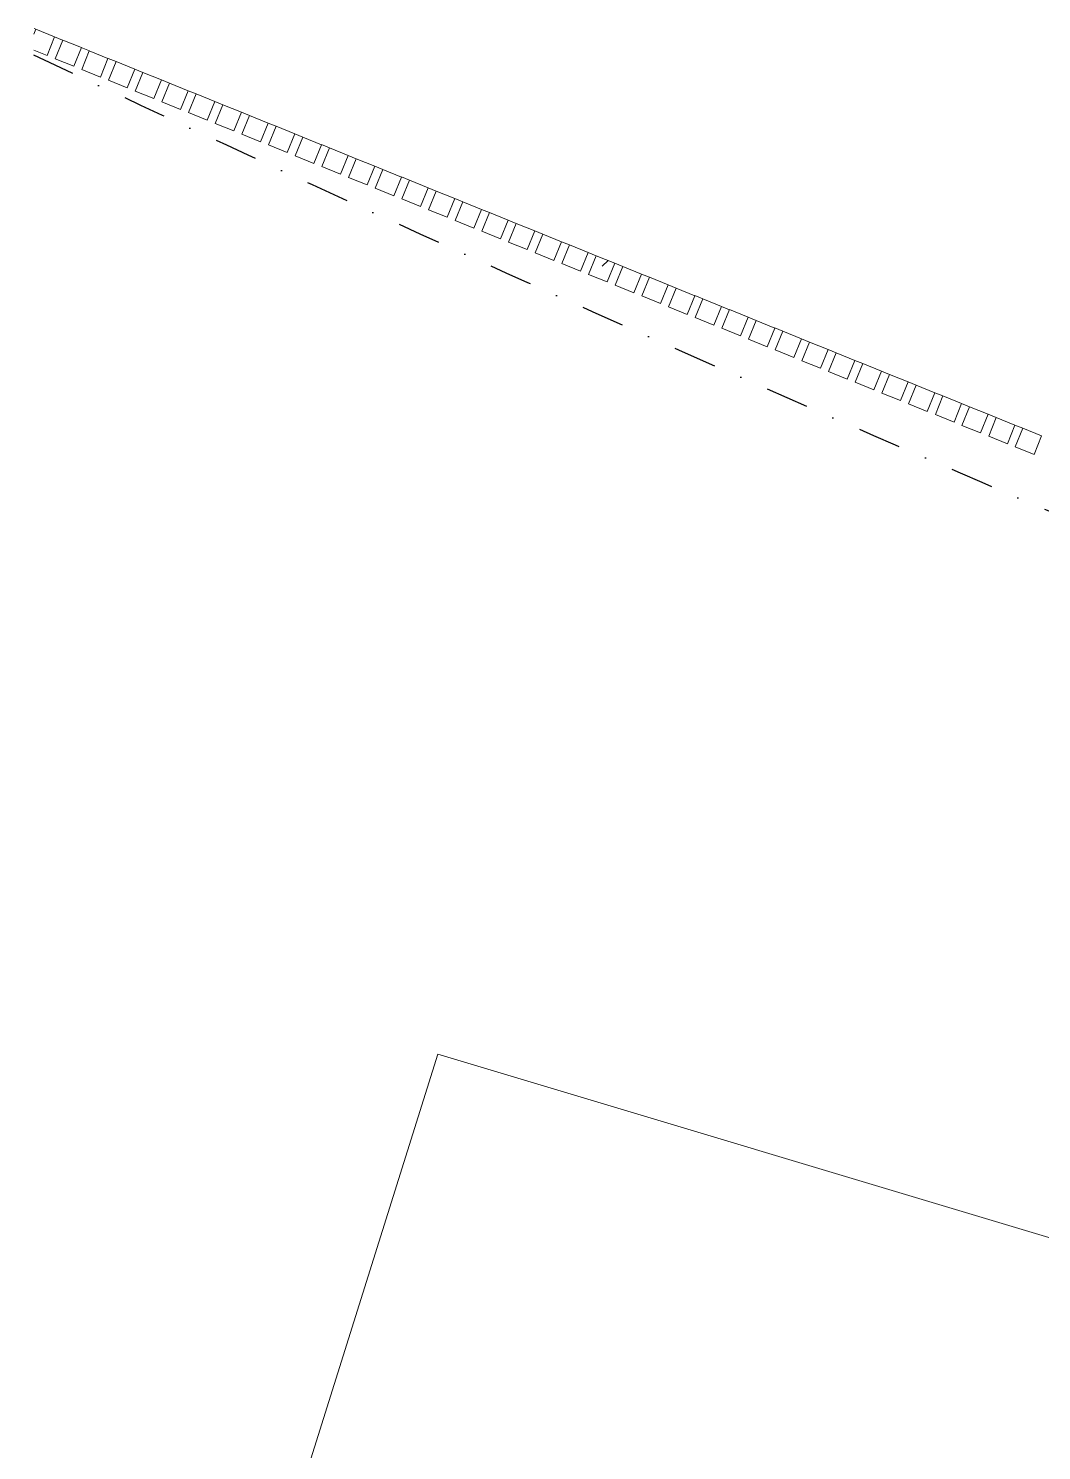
# Model space of a CAD drawing. Header units: millimetres. Extents: x -39027 to 364494, y -35256 to 94895.
# Drawn here: x 195450 to 197211, y 88041 to 90512 of the extents above; entities that cross this region are included whole.
import ezdxf

# ---------------------------------------------------------------- set-up
doc = ezdxf.new("R2010")
doc.units = ezdxf.units.MM
doc.header["$LTSCALE"] = 25
doc.linetypes.add('BG_Dash Dot 3mm', pattern=[7, 3, -2, 0, -2])
for name, color, linetype, lineweight in [('A-DETL-MBND', 4, 'Continuous', 13), ('A-GLAZ-CWMG', 3, 'Continuous', 5), ('C-PROP-LINE', 91, 'BG_Dash Dot 3mm', 25)]:
    doc.layers.add(name, color=color, linetype=linetype, lineweight=lineweight)

# ---------------------------------------------------------------- blocks, each defined once
blk = doc.blocks.new('Rectangular Mullion - 35mm Timber Batten_Black_-894194-PROPOSED ROOF PLAN')
at = {"layer": 'A-DETL-MBND', "lineweight": 5}
for p, q in [((-7.1, 17.5), (17.5, 17.5)), ((17.5, 17.5), (17.5, -17.5)), ((-17.5, -17.5), (-17.5, -8.2)), ((17.5, -17.5), (-17.5, -17.5))]:
    blk.add_line(p, q, dxfattribs=at)
blk = doc.blocks.new('Rectangular Mullion - 35mm Timber Batten_Black_-V232-PROPOSED ROOF PLAN')
at = {"layer": 'A-DETL-MBND', "lineweight": 5}
for p, q in [((-17.5, -17.5), (-17.5, 17.5)), ((-17.5, 17.5), (17.5, 17.5)), ((17.5, 17.5), (17.5, -17.5)), ((17.5, -17.5), (-17.5, -17.5))]:
    blk.add_line(p, q, dxfattribs=at)
blk = doc.blocks.new('Rectangular Mullion - 35mm Timber Batten_Black_-V233-PROPOSED ROOF PLAN')
at = {"layer": 'A-DETL-MBND', "lineweight": 5}
for p, q in [((-17.5, -17.5), (-17.5, 17.5)), ((-17.5, 17.5), (17.5, 17.5)), ((17.5, 17.5), (17.5, -17.5)), ((17.5, -17.5), (-17.5, -17.5))]:
    blk.add_line(p, q, dxfattribs=at)
blk = doc.blocks.new('Rectangular Mullion - 35mm Timber Batten_Black_-V234-PROPOSED ROOF PLAN')
at = {"layer": 'A-DETL-MBND', "lineweight": 5}
for p, q in [((-17.5, -17.5), (-17.5, 17.5)), ((-17.5, 17.5), (17.5, 17.5)), ((17.5, 17.5), (17.5, -17.5)), ((17.5, -17.5), (-17.5, -17.5))]:
    blk.add_line(p, q, dxfattribs=at)
blk = doc.blocks.new('Rectangular Mullion - 35mm Timber Batten_Black_-V235-PROPOSED ROOF PLAN')
at = {"layer": 'A-DETL-MBND', "lineweight": 5}
for p, q in [((-17.5, -17.5), (-17.5, 17.5)), ((-17.5, 17.5), (17.5, 17.5)), ((17.5, 17.5), (17.5, -17.5)), ((17.5, -17.5), (-17.5, -17.5))]:
    blk.add_line(p, q, dxfattribs=at)
blk = doc.blocks.new('Rectangular Mullion - 35mm Timber Batten_Black_-V236-PROPOSED ROOF PLAN')
at = {"layer": 'A-DETL-MBND', "lineweight": 5}
for p, q in [((-17.5, -17.5), (-17.5, 17.5)), ((-17.5, 17.5), (17.5, 17.5)), ((17.5, 17.5), (17.5, -17.5)), ((17.5, -17.5), (-17.5, -17.5))]:
    blk.add_line(p, q, dxfattribs=at)
blk = doc.blocks.new('Rectangular Mullion - 35mm Timber Batten_Black_-V237-PROPOSED ROOF PLAN')
at = {"layer": 'A-DETL-MBND', "lineweight": 5}
h = blk.add_hatch(dxfattribs=at)
h.set_pattern_fill('FP_95', color=256, style=0, pattern_type=2)
h.set_pattern_definition([(342.749, (43366.39, 12533.75), (-10691.93428, 3408.48681), [122.343, -12111.918]), (326.675, (43483.23, 12497.46), (3605.7621, -2132.3304), [155.42, -5025.186]), (292.985, (43613.1, 12412.1), (941.92, -380.847), [114.947, -1321.893]), (291.137, (43657.976, 12306.26), (7560.449994, -19427.284634), [222.826, -22059.793]), (324.99, (43738.33, 12098.424), (-7628.16309, 5436.25745), [135.552, -13419.579]), (337.985, (43849.4, 12020.7), (1322.766, 561.072), [254, -762]), (347.447, (44084.83, 11925.44), (-5017.8325, 1288.417), [123.601, -6056.485]), (343.696, (43263.56, 12279.43), (-8801.3738, 2679.70067), [102.107, -10108.567]), (337.985, (43361.6, 12250.8), (1322.766, 561.072), [152.4, -863.6]), (309.684, (43502.85, 12193.636), (8181.89994, -9752.98374), [150.01, -14851.05]), (285.86, (43598.64, 12078.19), (-1692.01002, 6281.6876), [231.684, -11352.499]), (298.696, (43661.954, 11855.33), (3872.74174, -6926.0012), [144.401, -14295.673]), (331.645, (43731.29, 11728.66), (7261.09284, -3791.19558), [184.006, -9016.265]), (349.874, (43893.22, 11641.27), (-14311.02379, 2609.0373), [197.272, -19529.88]), (344.695, (43145.497, 11987.434), (8889.46097, -2371.17666), [173.911, -17217.207]), (334.618, (43313.24, 11941.53), (14740.94124, -6927.80272), [173.019, -17128.838]), (304.295, (43469.56, 11867.36), (-1037.397, 2021.1605), [183.162, -3480.078]), (290.495, (43572.76, 11716.046), (5346.68902, -14125.91575), [165.393, -16373.889]), (323.054, (43630.67, 11561.12), (9297.29536, -6910.3957), [157.726, -15614.836]), (337.985, (43756.7, 11466.3), (1322.766, 561.072), [121.92, -894.08]), (350.98, (43869.755, 11420.62), (9262.8548, -1393.3012), [135.552, -13419.579]), (337.985, (43723.1, 12575.8), (1322.766, 561.072), [3.353, -1012.647]), (114.833, (43797.87, 12381.204), (8712.974236, -18938.423174), [222.826, -22059.793]), (131.42, (43323.44, 11641.5), (-1242.518, 721.5684), [90.874, -2180.97]), (149.855, (43263.32, 11709.65), (-5414.9868, 2978.4874), [143.684, -7040.52]), (181.184, (43139.07, 11781.81), (-5465.77656, -246.4002), [77.377, -7660.249]), (311.42, (43797.87, 12381.2), (1242.518, -721.5684), [113.592, -2158.253]), (331.275, (43873.02, 12296.023), (-8039.35949, 4473.66674), [173.911, -17217.207]), (348.11, (44025.528, 12212.44), (17169.906134, -3578.632855), [288.98, -28609.032]), (348.29, (43408.28, 12637.36), (6069.25286, -1165.18107), [113.592, -11245.633]), (322.461, (43519.51, 12614.303), (-9152.309654, 7101.30382), [189.804, -18790.642]), (295.106, (43670.013, 12498.655), (-7578.448156, 16299.18031), [194.107, -19216.546]), (303.29, (43752.37, 12322.886), (6860.71724, -10331.34561), [160.644, -15903.726]), (328.523, (43840.54, 12188.6), (4503.1958, -2561.22794), [185.403, -5994.684]), (344.567, (43998.665, 12091.793), (-16753.66257, 4665.381766), [265.913, -26325.352]), (346.115, (43313.07, 12401.88), (-5963.3982, 1622.14405), [143.684, -7040.52]), (326.675, (43452.56, 12367.4), (3605.7621, -2132.3304), [155.42, -5025.186]), (295.475, (43582.42, 12282.01), (-6440.058535, 13662.145705), [165.393, -16373.889]), (292.985, (43653.56, 12132.7), (941.92, -380.847), [186.79, -1250.052]), (320.631, (43726.495, 11960.74), (-10644.674255, 8812.39278), [170.313, -16860.951]), (341.351, (43858.16, 11852.71), (-15413.35559, 5264.814195), [173.019, -17128.838]), (355.088, (44022.094, 11797.384), (10574.52922, -833.81564), [138.191, -13680.903]), (346.731, (43217.86, 12166.4), (7009.7353, -1573.6634), [133.633, -13229.76]), (323.054, (43347.925, 12135.73), (9297.29536, -6910.3957), [157.726, -15614.836]), (305.98, (43473.98, 12040.92), (-3392.78665, 4856.5112), [191.699, -9393.227]), (288.086, (43586.6, 11885.795), (-5332.36425, 16459.65141), [252.369, -24984.547]), (322.04, (43664.95, 11645.9), (-3215.15843, 2685.35073), [147.932, -7248.66]), (343.994, (43781.58, 11554.9), (9829.364885, -2764.31528), [194.107, -19216.546]), (1.184, (43968.16, 11501.38), (5465.77656, 246.4002), [77.377, -7660.249]), (347.447, (43103.6, 11883.82), (-5017.8325, 1288.417), [123.6, -6056.485]), (327.977, (43224.25, 11856.96), (9661.83155, -5973.358725), [175.389, -17363.491]), (300.58, (43372.95, 11763.96), (8518.312754, -14321.843463), [217.433, -21525.916]), (308.93, (43864.42, 12518.68), (5223.5357, -6309.62158), [104.603, -10355.757]), (327.201, (43930.146, 12437.31), (-13876.72194, 8999.13405), [217.196, -21502.404]), (345.11, (44112.71, 12319.66), (-6909.51565, 1967.58737), [245.738, -7945.516])])
h.paths.add_polyline_path([(17.5, 17.5), (17.5, -17.5), (-17.5, -17.5), (-17.5, 17.5)], flags=0)
for p, q in [((-17.5, -17.5), (-17.5, 17.5)), ((-17.5, 17.5), (17.5, 17.5)), ((17.5, 17.5), (17.5, -17.5)), ((17.5, -17.5), (-17.5, -17.5))]:
    blk.add_line(p, q, dxfattribs=at)
blk = doc.blocks.new('Rectangular Mullion - 35mm Timber Batten_Black_-V238-PROPOSED ROOF PLAN')
at = {"layer": 'A-DETL-MBND', "lineweight": 5}
for p, q in [((-17.5, -17.5), (-17.5, 17.5)), ((-17.5, 17.5), (17.5, 17.5)), ((17.5, 17.5), (17.5, -17.5)), ((17.5, -17.5), (-17.5, -17.5))]:
    blk.add_line(p, q, dxfattribs=at)
blk = doc.blocks.new('Rectangular Mullion - 35mm Timber Batten_Black_-V239-PROPOSED ROOF PLAN')
at = {"layer": 'A-DETL-MBND', "lineweight": 5}
for p, q in [((-17.5, -17.5), (-17.5, 17.5)), ((-17.5, 17.5), (17.5, 17.5)), ((17.5, 17.5), (17.5, -17.5)), ((17.5, -17.5), (-17.5, -17.5))]:
    blk.add_line(p, q, dxfattribs=at)
blk = doc.blocks.new('Rectangular Mullion - 35mm Timber Batten_Black_-V240-PROPOSED ROOF PLAN')
at = {"layer": 'A-DETL-MBND', "lineweight": 5}
for p, q in [((-17.5, -17.5), (-17.5, 17.5)), ((-17.5, 17.5), (17.5, 17.5)), ((17.5, 17.5), (17.5, -17.5)), ((17.5, -17.5), (-17.5, -17.5))]:
    blk.add_line(p, q, dxfattribs=at)
blk = doc.blocks.new('Rectangular Mullion - 35mm Timber Batten_Black_-V241-PROPOSED ROOF PLAN')
at = {"layer": 'A-DETL-MBND', "lineweight": 5}
for p, q in [((-17.5, -17.5), (-17.5, 17.5)), ((-17.5, 17.5), (17.5, 17.5)), ((17.5, 17.5), (17.5, -17.5)), ((17.5, -17.5), (-17.5, -17.5))]:
    blk.add_line(p, q, dxfattribs=at)
blk = doc.blocks.new('Rectangular Mullion - 35mm Timber Batten_Black_-V242-PROPOSED ROOF PLAN')
at = {"layer": 'A-DETL-MBND', "lineweight": 5}
for p, q in [((-17.5, -17.5), (-17.5, 17.5)), ((-17.5, 17.5), (17.5, 17.5)), ((17.5, 17.5), (17.5, -17.5)), ((17.5, -17.5), (-17.5, -17.5))]:
    blk.add_line(p, q, dxfattribs=at)
blk = doc.blocks.new('Rectangular Mullion - 35mm Timber Batten_Black_-V243-PROPOSED ROOF PLAN')
at = {"layer": 'A-DETL-MBND', "lineweight": 5}
for p, q in [((-17.5, -17.5), (-17.5, 17.5)), ((-17.5, 17.5), (17.5, 17.5)), ((17.5, 17.5), (17.5, -17.5)), ((17.5, -17.5), (-17.5, -17.5))]:
    blk.add_line(p, q, dxfattribs=at)
blk = doc.blocks.new('Rectangular Mullion - 35mm Timber Batten_Black_-V244-PROPOSED ROOF PLAN')
at = {"layer": 'A-DETL-MBND', "lineweight": 5}
for p, q in [((-17.5, -17.5), (-17.5, 17.5)), ((-17.5, 17.5), (17.5, 17.5)), ((17.5, 17.5), (17.5, -17.5)), ((17.5, -17.5), (-17.5, -17.5))]:
    blk.add_line(p, q, dxfattribs=at)
blk = doc.blocks.new('Rectangular Mullion - 35mm Timber Batten_Black_-V245-PROPOSED ROOF PLAN')
at = {"layer": 'A-DETL-MBND', "lineweight": 5}
for p, q in [((-17.5, -17.5), (-17.5, 17.5)), ((-17.5, 17.5), (17.5, 17.5)), ((17.5, 17.5), (17.5, -17.5)), ((17.5, -17.5), (-17.5, -17.5))]:
    blk.add_line(p, q, dxfattribs=at)
blk = doc.blocks.new('Rectangular Mullion - 35mm Timber Batten_Black_-V246-PROPOSED ROOF PLAN')
at = {"layer": 'A-DETL-MBND', "lineweight": 5}
for p, q in [((-17.5, -17.5), (-17.5, 17.5)), ((-17.5, 17.5), (17.5, 17.5)), ((17.5, 17.5), (17.5, -17.5)), ((17.5, -17.5), (-17.5, -17.5))]:
    blk.add_line(p, q, dxfattribs=at)
blk = doc.blocks.new('Rectangular Mullion - 35mm Timber Batten_Black_-V247-PROPOSED ROOF PLAN')
at = {"layer": 'A-DETL-MBND', "lineweight": 5}
for p, q in [((-17.5, -17.5), (-17.5, 17.5)), ((-17.5, 17.5), (17.5, 17.5)), ((17.5, 17.5), (17.5, -17.5)), ((17.5, -17.5), (-17.5, -17.5))]:
    blk.add_line(p, q, dxfattribs=at)
blk = doc.blocks.new('Rectangular Mullion - 35mm Timber Batten_Black_-V248-PROPOSED ROOF PLAN')
at = {"layer": 'A-DETL-MBND', "lineweight": 5}
for p, q in [((-17.5, -17.5), (-17.5, 17.5)), ((-17.5, 17.5), (17.5, 17.5)), ((17.5, 17.5), (17.5, -17.5)), ((17.5, -17.5), (-17.5, -17.5))]:
    blk.add_line(p, q, dxfattribs=at)
blk = doc.blocks.new('Rectangular Mullion - 35mm Timber Batten_Black_-V249-PROPOSED ROOF PLAN')
at = {"layer": 'A-DETL-MBND', "lineweight": 5}
for p, q in [((-17.5, -17.5), (-17.5, 17.5)), ((-17.5, 17.5), (17.5, 17.5)), ((17.5, 17.5), (17.5, -17.5)), ((17.5, -17.5), (-17.5, -17.5))]:
    blk.add_line(p, q, dxfattribs=at)
blk = doc.blocks.new('Rectangular Mullion - 35mm Timber Batten_Black_-V250-PROPOSED ROOF PLAN')
at = {"layer": 'A-DETL-MBND', "lineweight": 5}
for p, q in [((-17.5, -17.5), (-17.5, 17.5)), ((-17.5, 17.5), (17.5, 17.5)), ((17.5, 17.5), (17.5, -17.5)), ((17.5, -17.5), (-17.5, -17.5))]:
    blk.add_line(p, q, dxfattribs=at)
blk = doc.blocks.new('Rectangular Mullion - 35mm Timber Batten_Black_-V251-PROPOSED ROOF PLAN')
at = {"layer": 'A-DETL-MBND', "lineweight": 5}
for p, q in [((-17.5, -17.5), (-17.5, 17.5)), ((-17.5, 17.5), (17.5, 17.5)), ((17.5, 17.5), (17.5, -17.5)), ((17.5, -17.5), (-17.5, -17.5))]:
    blk.add_line(p, q, dxfattribs=at)
blk = doc.blocks.new('Rectangular Mullion - 35mm Timber Batten_Black_-V252-PROPOSED ROOF PLAN')
at = {"layer": 'A-DETL-MBND', "lineweight": 5}
h = blk.add_hatch(dxfattribs=at)
h.set_pattern_fill('FP_102', color=256, style=0, pattern_type=2)
h.set_pattern_definition([(342.749, (42616.39, 12533.75), (-10691.93428, 3408.48681), [122.343, -12111.918]), (326.675, (42733.23, 12497.46), (3605.7621, -2132.3304), [155.42, -5025.186]), (292.985, (42863.1, 12412.1), (941.92, -380.847), [114.947, -1321.893]), (291.137, (42907.976, 12306.26), (7560.449994, -19427.284634), [222.826, -22059.793]), (324.99, (42988.33, 12098.424), (-7628.16309, 5436.25745), [135.552, -13419.579]), (337.985, (43099.4, 12020.7), (1322.766, 561.072), [254, -762]), (347.447, (43334.83, 11925.44), (-5017.8325, 1288.417), [123.6, -6056.485]), (343.696, (42513.56, 12279.43), (-8801.3738, 2679.70067), [102.107, -10108.567]), (337.985, (42611.6, 12250.8), (1322.766, 561.072), [152.4, -863.6]), (309.684, (42752.85, 12193.636), (8181.89994, -9752.98374), [150.01, -14851.05]), (285.86, (42848.64, 12078.19), (-1692.01002, 6281.6876), [231.684, -11352.499]), (298.696, (42911.954, 11855.33), (3872.74174, -6926.0012), [144.401, -14295.673]), (331.645, (42981.29, 11728.66), (7261.09284, -3791.19558), [184.006, -9016.265]), (349.874, (43143.22, 11641.27), (-14311.02379, 2609.0373), [197.272, -19529.88]), (344.695, (42395.497, 11987.434), (8889.46097, -2371.17666), [173.911, -17217.207]), (334.618, (42563.24, 11941.53), (14740.94124, -6927.80272), [173.019, -17128.838]), (304.295, (42719.56, 11867.36), (-1037.397, 2021.1605), [183.162, -3480.078]), (290.495, (42822.76, 11716.046), (5346.68902, -14125.91575), [165.393, -16373.889]), (323.054, (42880.67, 11561.12), (9297.29536, -6910.3957), [157.726, -15614.836]), (337.985, (43006.7, 11466.3), (1322.766, 561.072), [121.92, -894.08]), (350.98, (43119.755, 11420.62), (9262.8548, -1393.3012), [135.552, -13419.579]), (337.985, (42973.1, 12575.8), (1322.766, 561.072), [3.353, -1012.647]), (114.833, (43047.87, 12381.204), (8712.974236, -18938.423174), [222.826, -22059.793]), (131.42, (42573.44, 11641.5), (-1242.518, 721.5684), [90.874, -2180.97]), (149.855, (42513.32, 11709.65), (-5414.9868, 2978.4874), [143.684, -7040.52]), (181.184, (42389.07, 11781.81), (-5465.77656, -246.4002), [77.377, -7660.249]), (311.42, (43047.87, 12381.2), (1242.518, -721.5684), [113.592, -2158.253]), (331.275, (43123.02, 12296.023), (-8039.35949, 4473.66674), [173.911, -17217.207]), (348.11, (43275.528, 12212.44), (17169.906134, -3578.632855), [288.98, -28609.032]), (348.29, (42658.28, 12637.36), (6069.25286, -1165.18107), [113.592, -11245.633]), (322.461, (42769.51, 12614.303), (-9152.309654, 7101.30382), [189.804, -18790.642]), (295.106, (42920.013, 12498.655), (-7578.448156, 16299.18031), [194.107, -19216.546]), (303.29, (43002.37, 12322.886), (6860.71724, -10331.34561), [160.644, -15903.726]), (328.523, (43090.54, 12188.6), (4503.1958, -2561.22794), [185.403, -5994.684]), (344.567, (43248.665, 12091.793), (-16753.66257, 4665.381766), [265.913, -26325.352]), (346.115, (42563.07, 12401.88), (-5963.3982, 1622.14405), [143.684, -7040.52]), (326.675, (42702.56, 12367.4), (3605.7621, -2132.3304), [155.42, -5025.186]), (295.475, (42832.42, 12282.01), (-6440.058535, 13662.145705), [165.393, -16373.889]), (292.985, (42903.56, 12132.7), (941.92, -380.847), [186.79, -1250.052]), (320.631, (42976.495, 11960.74), (-10644.674255, 8812.39278), [170.313, -16860.951]), (341.351, (43108.16, 11852.71), (-15413.35559, 5264.814195), [173.019, -17128.838]), (355.088, (43272.094, 11797.384), (10574.52922, -833.81564), [138.191, -13680.903]), (346.731, (42467.86, 12166.4), (7009.7353, -1573.6634), [133.633, -13229.76]), (323.054, (42597.925, 12135.73), (9297.29536, -6910.3957), [157.726, -15614.836]), (305.98, (42723.98, 12040.92), (-3392.78665, 4856.5112), [191.699, -9393.227]), (288.086, (42836.6, 11885.795), (-5332.36425, 16459.65141), [252.369, -24984.547]), (322.04, (42914.95, 11645.9), (-3215.15843, 2685.35073), [147.932, -7248.66]), (343.994, (43031.58, 11554.9), (9829.364885, -2764.31528), [194.107, -19216.546]), (1.184, (43218.16, 11501.38), (5465.77656, 246.4002), [77.377, -7660.249]), (347.447, (42353.6, 11883.82), (-5017.8325, 1288.417), [123.6, -6056.485]), (327.977, (42474.25, 11856.96), (9661.83155, -5973.358725), [175.389, -17363.491]), (300.58, (42622.95, 11763.96), (8518.312754, -14321.843463), [217.433, -21525.916]), (308.93, (43114.42, 12518.68), (5223.5357, -6309.62158), [104.603, -10355.757]), (327.201, (43180.146, 12437.31), (-13876.72194, 8999.13405), [217.196, -21502.404]), (345.11, (43362.71, 12319.66), (-6909.51565, 1967.58737), [245.738, -7945.516])])
h.paths.add_polyline_path([(17.5, 17.5), (17.5, -17.5), (-17.5, -17.5), (-17.5, 17.5)], flags=0)
for p, q in [((-17.5, -17.5), (-17.5, 17.5)), ((-17.5, 17.5), (17.5, 17.5)), ((17.5, 17.5), (17.5, -17.5)), ((17.5, -17.5), (-17.5, -17.5))]:
    blk.add_line(p, q, dxfattribs=at)
blk = doc.blocks.new('Rectangular Mullion - 35mm Timber Batten_Black_-V253-PROPOSED ROOF PLAN')
at = {"layer": 'A-DETL-MBND', "lineweight": 5}
for p, q in [((-17.5, -17.5), (-17.5, 17.5)), ((-17.5, 17.5), (17.5, 17.5)), ((17.5, 17.5), (17.5, -17.5)), ((17.5, -17.5), (-17.5, -17.5))]:
    blk.add_line(p, q, dxfattribs=at)
blk = doc.blocks.new('Rectangular Mullion - 35mm Timber Batten_Black_-V254-PROPOSED ROOF PLAN')
at = {"layer": 'A-DETL-MBND', "lineweight": 5}
for p, q in [((-17.5, -17.5), (-17.5, 17.5)), ((-17.5, 17.5), (17.5, 17.5)), ((17.5, 17.5), (17.5, -17.5)), ((17.5, -17.5), (-17.5, -17.5))]:
    blk.add_line(p, q, dxfattribs=at)
blk = doc.blocks.new('Rectangular Mullion - 35mm Timber Batten_Black_-V255-PROPOSED ROOF PLAN')
at = {"layer": 'A-DETL-MBND', "lineweight": 5}
for p, q in [((-17.5, -17.5), (-17.5, 17.5)), ((-17.5, 17.5), (17.5, 17.5)), ((17.5, 17.5), (17.5, -17.5)), ((17.5, -17.5), (-17.5, -17.5))]:
    blk.add_line(p, q, dxfattribs=at)
blk = doc.blocks.new('Rectangular Mullion - 35mm Timber Batten_Black_-V256-PROPOSED ROOF PLAN')
at = {"layer": 'A-DETL-MBND', "lineweight": 5}
for p, q in [((-17.5, -17.5), (-17.5, 17.5)), ((-17.5, 17.5), (17.5, 17.5)), ((17.5, 17.5), (17.5, -17.5)), ((17.5, -17.5), (-17.5, -17.5))]:
    blk.add_line(p, q, dxfattribs=at)
blk = doc.blocks.new('Rectangular Mullion - 35mm Timber Batten_Black_-V257-PROPOSED ROOF PLAN')
at = {"layer": 'A-DETL-MBND', "lineweight": 5}
for p, q in [((-17.5, -17.5), (-17.5, 17.5)), ((-17.5, 17.5), (17.5, 17.5)), ((17.5, 17.5), (17.5, -17.5)), ((17.5, -17.5), (-17.5, -17.5))]:
    blk.add_line(p, q, dxfattribs=at)
blk = doc.blocks.new('Rectangular Mullion - 35mm Timber Batten_Black_-V258-PROPOSED ROOF PLAN')
at = {"layer": 'A-DETL-MBND', "lineweight": 5}
for p, q in [((-17.5, -17.5), (-17.5, 17.5)), ((-17.5, 17.5), (17.5, 17.5)), ((17.5, 17.5), (17.5, -17.5)), ((17.5, -17.5), (-17.5, -17.5))]:
    blk.add_line(p, q, dxfattribs=at)
blk = doc.blocks.new('Rectangular Mullion - 35mm Timber Batten_Black_-V259-PROPOSED ROOF PLAN')
at = {"layer": 'A-DETL-MBND', "lineweight": 5}
for p, q in [((-17.5, -17.5), (-17.5, 17.5)), ((-17.5, 17.5), (17.5, 17.5)), ((17.5, 17.5), (17.5, -17.5)), ((17.5, -17.5), (-17.5, -17.5))]:
    blk.add_line(p, q, dxfattribs=at)
blk = doc.blocks.new('Rectangular Mullion - 35mm Timber Batten_Black_-V260-PROPOSED ROOF PLAN')
at = {"layer": 'A-DETL-MBND', "lineweight": 5}
for p, q in [((-17.5, -17.5), (-17.5, 17.5)), ((-17.5, 17.5), (17.5, 17.5)), ((17.5, 17.5), (17.5, -17.5)), ((17.5, -17.5), (-17.5, -17.5))]:
    blk.add_line(p, q, dxfattribs=at)
blk = doc.blocks.new('Rectangular Mullion - 35mm Timber Batten_Black_-V261-PROPOSED ROOF PLAN')
at = {"layer": 'A-DETL-MBND', "lineweight": 5}
for p, q in [((-17.5, -17.5), (-17.5, 17.5)), ((-17.5, 17.5), (17.5, 17.5)), ((17.5, 17.5), (17.5, -17.5)), ((17.5, -17.5), (-17.5, -17.5))]:
    blk.add_line(p, q, dxfattribs=at)
blk = doc.blocks.new('Rectangular Mullion - 35mm Timber Batten_Black_-V262-PROPOSED ROOF PLAN')
at = {"layer": 'A-DETL-MBND', "lineweight": 5}
for p, q in [((-17.5, -17.5), (-17.5, 17.5)), ((-17.5, 17.5), (17.5, 17.5)), ((17.5, 17.5), (17.5, -17.5)), ((17.5, -17.5), (-17.5, -17.5))]:
    blk.add_line(p, q, dxfattribs=at)
blk = doc.blocks.new('Rectangular Mullion - 35mm Timber Batten_Black_-V263-PROPOSED ROOF PLAN')
at = {"layer": 'A-DETL-MBND', "lineweight": 5}
for p, q in [((-17.5, -17.5), (-17.5, 17.5)), ((-17.5, 17.5), (17.5, 17.5)), ((17.5, 17.5), (17.5, -17.5)), ((17.5, -17.5), (-17.5, -17.5))]:
    blk.add_line(p, q, dxfattribs=at)
blk = doc.blocks.new('Rectangular Mullion - 35mm Timber Batten_Black_-V264-PROPOSED ROOF PLAN')
at = {"layer": 'A-DETL-MBND', "lineweight": 5}
for p, q in [((-17.5, -17.5), (-17.5, 17.5)), ((-17.5, 17.5), (17.5, 17.5)), ((17.5, 17.5), (17.5, -17.5)), ((17.5, -17.5), (-17.5, -17.5))]:
    blk.add_line(p, q, dxfattribs=at)
blk = doc.blocks.new('Rectangular Mullion - 35mm Timber Batten_Black_-V265-PROPOSED ROOF PLAN')
at = {"layer": 'A-DETL-MBND', "lineweight": 5}
for p, q in [((-17.5, -17.5), (-17.5, 17.5)), ((-17.5, 17.5), (17.5, 17.5)), ((17.5, 17.5), (17.5, -17.5)), ((17.5, -17.5), (-17.5, -17.5))]:
    blk.add_line(p, q, dxfattribs=at)
blk = doc.blocks.new('Rectangular Mullion - 35mm Timber Batten_Black_-V266-PROPOSED ROOF PLAN')
at = {"layer": 'A-DETL-MBND', "lineweight": 5}
for p, q in [((-17.5, -17.5), (-17.5, 17.5)), ((-17.5, 17.5), (17.5, 17.5)), ((17.5, 17.5), (17.5, -17.5)), ((17.5, -17.5), (-17.5, -17.5))]:
    blk.add_line(p, q, dxfattribs=at)
blk = doc.blocks.new('Rectangular Mullion - 35mm Timber Batten_Black_-V267-PROPOSED ROOF PLAN')
at = {"layer": 'A-DETL-MBND', "lineweight": 5}
for p, q in [((-17.5, -17.5), (-17.5, 17.5)), ((-17.5, 17.5), (17.5, 17.5)), ((17.5, 17.5), (17.5, -17.5)), ((17.5, -17.5), (-17.5, -17.5))]:
    blk.add_line(p, q, dxfattribs=at)
blk = doc.blocks.new('Rectangular Mullion - 35mm Timber Batten_Black_-V268-PROPOSED ROOF PLAN')
at = {"layer": 'A-DETL-MBND', "lineweight": 5}
h = blk.add_hatch(dxfattribs=at)
h.set_pattern_fill('FP_108', color=256, style=0, pattern_type=2)
h.set_pattern_definition([(342.749, (41816.39, 12533.75), (-10691.93428, 3408.48681), [122.343, -12111.918]), (326.675, (41933.23, 12497.46), (3605.7621, -2132.3304), [155.42, -5025.186]), (292.985, (42063.1, 12412.1), (941.92, -380.847), [114.947, -1321.893]), (291.137, (42107.976, 12306.26), (7560.449994, -19427.284634), [222.826, -22059.793]), (324.99, (42188.33, 12098.424), (-7628.16309, 5436.25745), [135.552, -13419.579]), (337.985, (42299.4, 12020.7), (1322.766, 561.072), [254, -762]), (347.447, (42534.83, 11925.44), (-5017.8325, 1288.417), [123.6, -6056.485]), (343.696, (41713.56, 12279.43), (-8801.3738, 2679.70067), [102.107, -10108.567]), (337.985, (41811.6, 12250.8), (1322.766, 561.072), [152.4, -863.6]), (309.684, (41952.85, 12193.636), (8181.89994, -9752.98374), [150.01, -14851.05]), (285.86, (42048.64, 12078.19), (-1692.01002, 6281.6876), [231.684, -11352.499]), (298.696, (42111.954, 11855.33), (3872.74174, -6926.0012), [144.401, -14295.673]), (331.645, (42181.29, 11728.66), (7261.09284, -3791.19558), [184.006, -9016.265]), (349.874, (42343.22, 11641.27), (-14311.02379, 2609.0373), [197.272, -19529.88]), (344.695, (41595.497, 11987.434), (8889.46097, -2371.17666), [173.911, -17217.207]), (334.618, (41763.24, 11941.53), (14740.94124, -6927.80272), [173.019, -17128.838]), (304.295, (41919.56, 11867.36), (-1037.397, 2021.1605), [183.162, -3480.078]), (290.495, (42022.76, 11716.046), (5346.68902, -14125.91575), [165.393, -16373.889]), (323.054, (42080.67, 11561.12), (9297.29536, -6910.3957), [157.726, -15614.836]), (337.985, (42206.7, 11466.3), (1322.766, 561.072), [121.92, -894.08]), (350.98, (42319.755, 11420.62), (9262.8548, -1393.3012), [135.552, -13419.579]), (337.985, (42173.1, 12575.8), (1322.766, 561.072), [3.353, -1012.647]), (114.833, (42247.87, 12381.204), (8712.974236, -18938.423174), [222.826, -22059.793]), (131.42, (41773.44, 11641.5), (-1242.518, 721.5684), [90.874, -2180.97]), (149.855, (41713.32, 11709.65), (-5414.9868, 2978.4874), [143.684, -7040.52]), (181.184, (41589.07, 11781.81), (-5465.77656, -246.4002), [77.377, -7660.25]), (311.42, (42247.87, 12381.2), (1242.518, -721.5684), [113.592, -2158.253]), (331.275, (42323.02, 12296.023), (-8039.35949, 4473.66674), [173.911, -17217.207]), (348.11, (42475.528, 12212.44), (17169.906134, -3578.632855), [288.98, -28609.032]), (348.29, (41858.28, 12637.36), (6069.25286, -1165.18107), [113.592, -11245.633]), (322.461, (41969.51, 12614.303), (-9152.309654, 7101.30382), [189.804, -18790.642]), (295.106, (42120.013, 12498.655), (-7578.448156, 16299.18031), [194.107, -19216.546]), (303.29, (42202.37, 12322.886), (6860.71724, -10331.34561), [160.644, -15903.726]), (328.523, (42290.54, 12188.6), (4503.1958, -2561.22794), [185.403, -5994.684]), (344.567, (42448.665, 12091.793), (-16753.66257, 4665.381766), [265.913, -26325.352]), (346.115, (41763.07, 12401.88), (-5963.3982, 1622.14405), [143.684, -7040.52]), (326.675, (41902.56, 12367.4), (3605.7621, -2132.3304), [155.42, -5025.186]), (295.475, (42032.42, 12282.01), (-6440.058535, 13662.145705), [165.393, -16373.889]), (292.985, (42103.56, 12132.7), (941.92, -380.847), [186.79, -1250.052]), (320.631, (42176.495, 11960.74), (-10644.674255, 8812.39278), [170.313, -16860.951]), (341.351, (42308.16, 11852.71), (-15413.35559, 5264.814195), [173.019, -17128.838]), (355.088, (42472.094, 11797.384), (10574.52922, -833.81564), [138.191, -13680.903]), (346.731, (41667.86, 12166.4), (7009.7353, -1573.6634), [133.633, -13229.76]), (323.054, (41797.925, 12135.73), (9297.29536, -6910.3957), [157.726, -15614.836]), (305.98, (41923.98, 12040.92), (-3392.78665, 4856.5112), [191.699, -9393.227]), (288.086, (42036.6, 11885.795), (-5332.36425, 16459.65141), [252.369, -24984.547]), (322.04, (42114.95, 11645.9), (-3215.15843, 2685.35073), [147.932, -7248.66]), (343.994, (42231.58, 11554.9), (9829.364885, -2764.31528), [194.107, -19216.546]), (1.184, (42418.16, 11501.38), (5465.77656, 246.4002), [77.377, -7660.249]), (347.447, (41553.6, 11883.82), (-5017.8325, 1288.417), [123.6, -6056.485]), (327.977, (41674.25, 11856.96), (9661.83155, -5973.358725), [175.389, -17363.491]), (300.58, (41822.95, 11763.96), (8518.312754, -14321.843463), [217.433, -21525.916]), (308.93, (42314.42, 12518.68), (5223.5357, -6309.62158), [104.603, -10355.757]), (327.201, (42380.146, 12437.31), (-13876.72194, 8999.13405), [217.196, -21502.404]), (345.11, (42562.71, 12319.66), (-6909.51565, 1967.58737), [245.738, -7945.516])])
h.paths.add_polyline_path([(17.5, 17.5), (17.5, -17.5), (-17.5, -17.5), (-17.5, 17.5), (-0.6, 17.5)], flags=0)
for p, q in [((-17.5, -17.5), (-17.5, 17.5)), ((-17.5, 17.5), (17.5, 17.5)), ((17.5, 17.5), (17.5, -17.5)), ((17.5, -17.5), (-17.5, -17.5))]:
    blk.add_line(p, q, dxfattribs=at)
blk = doc.blocks.new('Family - ___-1009153-PROPOSED ROOF PLAN')
at = {"layer": 'C-PROP-LINE'}
blk.add_arc((14652.7, 63546.4), 51820, 244.73825, 256.36333, dxfattribs=at)

msp = doc.modelspace()

# ---------------------------------------------------------------- linework, layer by layer
at = {"layer": 'A-DETL-MBND', "lineweight": 5}
for p, q in [((195463.4, 90510.7), (195460, 90512.1)), ((195509.8, 90492), (195495.9, 90497.6)), ((195556.2, 90473.3), (195542.2, 90478.9)), ((195602.5, 90454.5), (195588.6, 90460.1)), ((195648.9, 90435.8), (195635, 90441.4)), ((195695.2, 90417), (195681.3, 90422.7)), ((195741.6, 90398.3), (195727.7, 90403.9)), ((195787.9, 90379.5), (195774, 90385.2)), ((195834.3, 90360.8), (195820.4, 90366.4)), ((195880.6, 90342.1), (195866.7, 90347.7)), ((195927, 90323.3), (195913.1, 90328.9)), ((195973.3, 90304.6), (195959.4, 90310.2)), ((196019.7, 90285.8), (196005.8, 90291.5)), ((196066, 90267.1), (196052.1, 90272.7)), ((196112.4, 90248.3), (196098.5, 90254)), ((196158.8, 90229.6), (196144.9, 90235.2)), ((196205.1, 90210.9), (196191.2, 90216.5)), ((196251.5, 90192.1), (196237.6, 90197.7)), ((196297.8, 90173.4), (196283.9, 90179)), ((196344.2, 90154.6), (196330.3, 90160.3)), ((196390.5, 90135.9), (196376.6, 90141.5)), ((196436.9, 90117.2), (196423, 90122.8)), ((196483.2, 90098.4), (196469.3, 90104)), ((196529.6, 90079.7), (196515.7, 90085.3)), ((196575.9, 90060.9), (196562, 90066.5)), ((196622.3, 90042.2), (196608.4, 90047.8)), ((196668.7, 90023.4), (196654.7, 90029.1)), ((196715, 90004.7), (196701.1, 90010.3)), ((196761.4, 89986), (196747.5, 89991.6)), ((196807.7, 89967.2), (196793.8, 89972.8)), ((196854.1, 89948.5), (196840.2, 89954.1)), ((196900.4, 89929.7), (196886.5, 89935.3)), ((196946.8, 89911), (196932.9, 89916.6)), ((196993.1, 89892.2), (196979.2, 89897.9)), ((197039.5, 89873.5), (197025.6, 89879.1)), ((197085.8, 89854.8), (197071.9, 89860.4)), ((197132.2, 89836), (197118.3, 89841.6)), ((197178.6, 89817.3), (197164.6, 89822.9)), ((195460, 86495.6), (196161.8, 88729.7)), ((196161.8, 88729.7), (198771, 87946.8))]:
    msp.add_line(p, q, dxfattribs=at)

# ---------------------------------------------------------------- block references
at = {"layer": 'A-GLAZ-CWMG', "lineweight": 5, "extrusion": (0, 0, -1), "rotation": 202.0150672995229}
for name, p in [('Rectangular Mullion - 35mm Timber Batten_Black_-894194-PROPOSED ROOF PLAN', (-195473.1, 90488)), ('Rectangular Mullion - 35mm Timber Batten_Black_-V232-PROPOSED ROOF PLAN', (-195519.5, 90469.2)), ('Rectangular Mullion - 35mm Timber Batten_Black_-V233-PROPOSED ROOF PLAN', (-195565.8, 90450.5)), ('Rectangular Mullion - 35mm Timber Batten_Black_-V234-PROPOSED ROOF PLAN', (-195612.2, 90431.7)), ('Rectangular Mullion - 35mm Timber Batten_Black_-V235-PROPOSED ROOF PLAN', (-195658.5, 90413)), ('Rectangular Mullion - 35mm Timber Batten_Black_-V236-PROPOSED ROOF PLAN', (-195704.9, 90394.2)), ('Rectangular Mullion - 35mm Timber Batten_Black_-V237-PROPOSED ROOF PLAN', (-195751.2, 90375.5)), ('Rectangular Mullion - 35mm Timber Batten_Black_-V238-PROPOSED ROOF PLAN', (-195797.6, 90356.8)), ('Rectangular Mullion - 35mm Timber Batten_Black_-V239-PROPOSED ROOF PLAN', (-195843.9, 90338)), ('Rectangular Mullion - 35mm Timber Batten_Black_-V240-PROPOSED ROOF PLAN', (-195890.3, 90319.3)), ('Rectangular Mullion - 35mm Timber Batten_Black_-V241-PROPOSED ROOF PLAN', (-195936.7, 90300.5)), ('Rectangular Mullion - 35mm Timber Batten_Black_-V242-PROPOSED ROOF PLAN', (-195983, 90281.8)), ('Rectangular Mullion - 35mm Timber Batten_Black_-V243-PROPOSED ROOF PLAN', (-196029.4, 90263)), ('Rectangular Mullion - 35mm Timber Batten_Black_-V244-PROPOSED ROOF PLAN', (-196075.7, 90244.3)), ('Rectangular Mullion - 35mm Timber Batten_Black_-V245-PROPOSED ROOF PLAN', (-196122.1, 90225.6)), ('Rectangular Mullion - 35mm Timber Batten_Black_-V246-PROPOSED ROOF PLAN', (-196168.4, 90206.8)), ('Rectangular Mullion - 35mm Timber Batten_Black_-V247-PROPOSED ROOF PLAN', (-196214.8, 90188.1)), ('Rectangular Mullion - 35mm Timber Batten_Black_-V248-PROPOSED ROOF PLAN', (-196261.1, 90169.3)), ('Rectangular Mullion - 35mm Timber Batten_Black_-V249-PROPOSED ROOF PLAN', (-196307.5, 90150.6)), ('Rectangular Mullion - 35mm Timber Batten_Black_-V250-PROPOSED ROOF PLAN', (-196353.8, 90131.9)), ('Rectangular Mullion - 35mm Timber Batten_Black_-V251-PROPOSED ROOF PLAN', (-196400.2, 90113.1)), ('Rectangular Mullion - 35mm Timber Batten_Black_-V252-PROPOSED ROOF PLAN', (-196446.5, 90094.4)), ('Rectangular Mullion - 35mm Timber Batten_Black_-V253-PROPOSED ROOF PLAN', (-196492.9, 90075.6)), ('Rectangular Mullion - 35mm Timber Batten_Black_-V254-PROPOSED ROOF PLAN', (-196539.3, 90056.9)), ('Rectangular Mullion - 35mm Timber Batten_Black_-V255-PROPOSED ROOF PLAN', (-196585.6, 90038.1)), ('Rectangular Mullion - 35mm Timber Batten_Black_-V256-PROPOSED ROOF PLAN', (-196632, 90019.4)), ('Rectangular Mullion - 35mm Timber Batten_Black_-V257-PROPOSED ROOF PLAN', (-196678.3, 90000.7)), ('Rectangular Mullion - 35mm Timber Batten_Black_-V258-PROPOSED ROOF PLAN', (-196724.7, 89981.9)), ('Rectangular Mullion - 35mm Timber Batten_Black_-V259-PROPOSED ROOF PLAN', (-196771, 89963.2)), ('Rectangular Mullion - 35mm Timber Batten_Black_-V260-PROPOSED ROOF PLAN', (-196817.4, 89944.4)), ('Rectangular Mullion - 35mm Timber Batten_Black_-V261-PROPOSED ROOF PLAN', (-196863.7, 89925.7)), ('Rectangular Mullion - 35mm Timber Batten_Black_-V262-PROPOSED ROOF PLAN', (-196910.1, 89906.9)), ('Rectangular Mullion - 35mm Timber Batten_Black_-V263-PROPOSED ROOF PLAN', (-196956.4, 89888.2)), ('Rectangular Mullion - 35mm Timber Batten_Black_-V264-PROPOSED ROOF PLAN', (-197002.8, 89869.5)), ('Rectangular Mullion - 35mm Timber Batten_Black_-V265-PROPOSED ROOF PLAN', (-197049.2, 89850.7)), ('Rectangular Mullion - 35mm Timber Batten_Black_-V266-PROPOSED ROOF PLAN', (-197095.5, 89832)), ('Rectangular Mullion - 35mm Timber Batten_Black_-V267-PROPOSED ROOF PLAN', (-197141.9, 89813.2)), ('Rectangular Mullion - 35mm Timber Batten_Black_-V268-PROPOSED ROOF PLAN', (-197188.2, 89794.5))]:
    msp.add_blockref(name, p, dxfattribs=at)
at = {"layer": 'C-PROP-LINE'}
msp.add_blockref('Family - ___-1009153-PROPOSED ROOF PLAN', (202920.9, 73784.3), dxfattribs=at)

doc.saveas('drawing.dxf')
